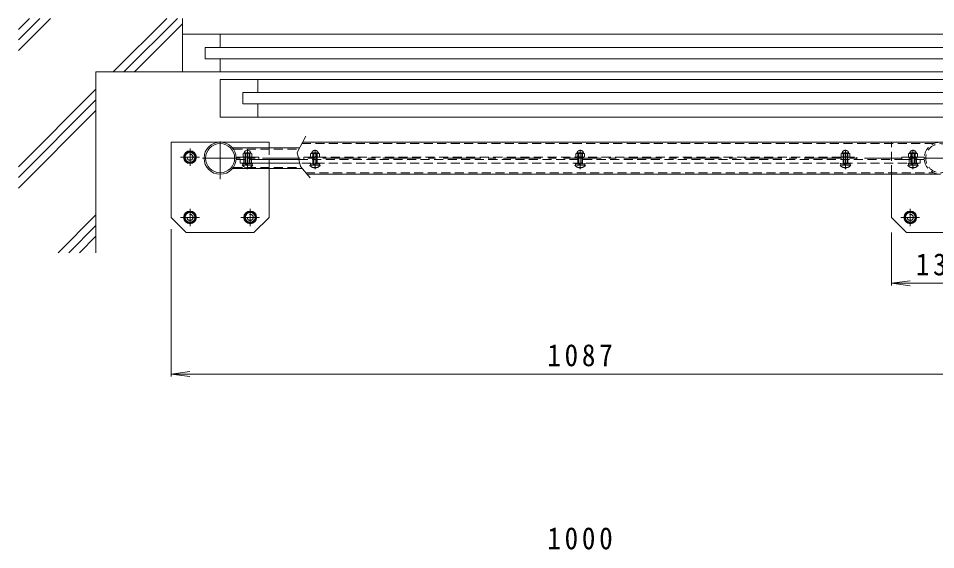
# Model space of a CAD drawing. Units: millimetres at full size, sheet at 1:10. Extents: x -952 to 1844, y -1369 to 1156.
# Drawn here: x -929 to 291, y 450 to 1156 of the extents above; entities that cross this region are included whole.
import ezdxf

# ---------------------------------------------------------------- set-up
doc = ezdxf.new("R2010")
doc.units = ezdxf.units.MM
doc.header["$LTSCALE"] = 10
doc.linetypes.add('CHAIN1', pattern=[8, 5, -1, 1, -1])
doc.linetypes.add('DASHED1', pattern=[1.8, 1.2, -0.6])
for name, color, linetype, lineweight in [('0-0_通り芯', 4, 'Continuous', 9), ('0-1_躯体', 3, 'CHAIN1', 9), ('0-2_仕上', 6, 'Continuous', 5), ('0-4_その他', 7, 'Continuous', 9), ('0-9', 2, 'Continuous', 9), ('0-A', 2, 'Continuous', 9), ('0-B', 2, 'Continuous', 9), ('0-E', 7, 'Continuous', 9), ('0-F', 7, 'Continuous', 9)]:
    doc.layers.add(name, color=color, linetype=linetype, lineweight=lineweight)
doc.styles.add('ＭＳ ゴシック', font='')
doc.styles.get('ＭＳ ゴシック').set_extended_font_data('MS Gothic')

msp = doc.modelspace()

# ---------------------------------------------------------------- linework, layer by layer
at = {"layer": '0-0_通り芯', "linetype": 'CHAIN1'}
for p, q in [((-660.43, 942.18), (-660.43, 1000.75)), ((-700.43, 982.72), (-700.43, 959.72)), ((-687.93, 971.22), (-712.94, 971.22)), ((-683.93, 969.87), (320.66, 969.87)), ((-700.43, 902.72), (-700.43, 879.72)), ((-620.43, 902.72), (-620.43, 879.72)), ((256.87, 902.72), (256.87, 879.72)), ((-687.93, 891.22), (-712.94, 891.22)), ((-607.93, 891.22), (-632.94, 891.22)), ((269.37, 891.22), (244.36, 891.22))]:
    msp.add_line(p, q, dxfattribs=at)
at = {"layer": '0-0_通り芯'}
for p, q in [((-725.43, 891.22), (-725.43, 991.22)), ((-595.43, 991.22), (-725.43, 991.22)), ((-595.43, 983.47), (-595.43, 991.22)), ((-550.76, 991.22), (361.87, 991.22)), ((-643.97, 983.47), (-554.99, 983.47)), ((-643.97, 956.27), (-551.39, 956.27)), ((-595.43, 891.22), (-595.43, 956.27)), ((-544.65, 948.52), (296.87, 948.52)), ((231.87, 891.22), (231.87, 948.52)), ((-725.43, 891.22), (-705.43, 871.22)), ((-615.43, 871.22), (-595.43, 891.22)), ((251.87, 871.22), (231.87, 891.22)), ((-615.43, 871.22), (-705.43, 871.22)), ((251.87, 871.22), (341.87, 871.22))]:
    msp.add_line(p, q, dxfattribs=at)
at = {"layer": '0-0_通り芯', "linetype": 'DASHED1'}
for p, q in [((-551.85, 989.22), (287.85, 989.22)), ((231.87, 948.52), (231.87, 991.22)), ((-642.84, 981.97), (-555.8, 981.97)), ((-595.43, 956.27), (-595.43, 983.47)), ((-642.84, 957.77), (-552.69, 957.77)), ((-546.39, 950.52), (287.85, 950.52))]:
    msp.add_line(p, q, dxfattribs=at)
at = {"layer": '0-0_通り芯'}
for radius in [21.35, 19.35]:
    msp.add_circle((-660.43, 969.87), radius, dxfattribs=at)
at = {"layer": '0-0_通り芯', "linetype": 'DASHED1'}
msp.add_circle((296.87, 969.87), 19.35, dxfattribs=at)
msp.add_arc((296.87, 969.87), 21.35, 90, 270, dxfattribs=at)
at = {"layer": '0-1_躯体'}
for p, q in [((-624.08, 955.53), (-624.08, 981.21)), ((-534.28, 955.53), (-534.28, 981.21)), ((-181.78, 955.53), (-181.78, 981.21)), ((170.72, 955.53), (170.72, 981.21)), ((260.52, 955.53), (260.52, 981.21))]:
    msp.add_line(p, q, dxfattribs=at)
at = {"layer": '0-1_躯体', "linetype": 'Continuous'}
for p, q in [((-639.08, 968.37), (-627.08, 968.37)), ((-629.08, 968.37), (-629.08, 971.37)), ((-621.08, 968.37), (-609.08, 968.37)), ((-619.08, 968.37), (-619.08, 971.37)), ((-609.08, 968.37), (-609.08, 971.37))]:
    msp.add_line(p, q, dxfattribs=at)
at = {"layer": '0-1_躯体', "linetype": 'DASHED1'}
for p, q in [((-549.28, 968.37), (-549.28, 971.37)), ((-549.28, 971.37), (185.72, 971.37)), ((185.72, 968.37), (185.72, 971.37)), ((245.52, 968.37), (245.52, 971.37)), ((257.52, 968.37), (245.52, 968.37)), ((255.52, 968.37), (255.52, 971.37)), ((275.52, 968.37), (263.52, 968.37)), ((265.52, 968.37), (265.52, 971.37))]:
    msp.add_line(p, q, dxfattribs=at)
at = {"layer": '0-1_躯体', "linetype": 'Continuous'}
msp.add_lwpolyline([(-639.08, 968.37), (-639.08, 971.37), (-609.08, 971.37)], dxfattribs=at)
at = {"layer": '0-1_躯体', "linetype": 'DASHED1'}
msp.add_lwpolyline([(275.52, 968.37), (275.52, 971.37), (245.52, 971.37)], dxfattribs=at)
at = {"layer": '0-2_仕上'}
for p, q in [((-633.78, 963.37), (-633.78, 968.37)), ((-633.78, 963.37), (-554.73, 963.37)), ((-628.78, 963.37), (-628.78, 968.37)), ((-618.78, 963.37), (-618.78, 968.37)), ((-609.08, 968.37), (-555.94, 968.37))]:
    msp.add_line(p, q, dxfattribs=at)
at = {"layer": '0-2_仕上', "linetype": 'DASHED1'}
for p, q in [((-555.94, 968.37), (245.52, 968.37)), ((270.22, 963.37), (-554.73, 963.37)), ((255.22, 963.37), (255.22, 968.37)), ((265.22, 963.37), (265.22, 968.37)), ((270.22, 963.37), (270.22, 968.37))]:
    msp.add_line(p, q, dxfattribs=at)
at = {"layer": '0-4_その他'}
for p, q in [((-725.43, 680.14), (-725.43, 875.81)), ((231.87, 800.8), (231.87, 871.22)), ((231.87, 803.8), (256.65, 807.06)), ((231.87, 803.8), (361.87, 803.8)), ((231.87, 803.8), (256.65, 800.54)), ((-725.43, 683.14), (-700.65, 686.4)), ((-725.43, 683.14), (-700.65, 679.88)), ((-725.43, 683.14), (361.87, 683.14))]:
    msp.add_line(p, q, dxfattribs=at)
at = {"layer": '0-9'}
for centre, radius in [((-700.43, 971.22), 8.5), ((-700.43, 971.22), 7.7), ((-700.43, 891.22), 8.5), ((-700.43, 891.22), 7.7), ((-620.43, 891.22), 8.5), ((-620.43, 891.22), 7.7), ((256.87, 891.22), 8.5), ((256.87, 891.22), 7.7)]:
    msp.add_circle(centre, radius, dxfattribs=at)
at = {"layer": '0-A'}
for p, q in [((-628.58, 976.52), (-629.86, 975.79)), ((-629.86, 975.79), (-629.86, 971.94)), ((-628.85, 976.37), (-619.31, 976.37)), ((-628.33, 976.96), (-628.33, 977.34)), ((-626.97, 975.79), (-626.97, 971.94)), ((-621.2, 975.79), (-621.2, 971.94)), ((-619.83, 977.34), (-619.83, 976.96)), ((-619.58, 976.52), (-618.31, 975.79)), ((-618.31, 975.79), (-618.31, 971.94)), ((-628.85, 971.37), (-629.86, 971.94)), ((-627.08, 963.37), (-627.08, 971.37)), ((-626.21, 963.37), (-626.21, 971.37)), ((-621.95, 963.37), (-621.95, 971.37)), ((-621.08, 963.37), (-621.08, 971.37)), ((-619.31, 971.37), (-618.31, 971.94)), ((-617.58, 962.37), (-617.58, 963.37)), ((-631.08, 960.87), (-631.08, 960.45)), ((-617.08, 960.87), (-631.08, 960.87)), ((-630.18, 960.87), (-630.18, 962.37)), ((-626.08, 960.87), (-626.08, 962.37)), ((-625.08, 960.87), (-625.08, 962.37)), ((-623.6, 957.8), (-624.56, 957.8)), ((-624.56, 957.18), (-624.56, 957.8)), ((-623.6, 957.18), (-623.6, 957.8)), ((-617.98, 960.87), (-617.98, 962.37))]:
    msp.add_line(p, q, dxfattribs=at)
at = {"layer": '0-A', "linetype": 'DASHED1'}
for p, q in [((-621.08, 976.87), (-627.08, 976.87)), ((-627.08, 971.37), (-627.08, 976.87)), ((-626.21, 971.37), (-626.21, 976.87)), ((-621.95, 971.37), (-621.95, 976.87)), ((-621.08, 971.37), (-621.08, 976.87)), ((-538.78, 976.52), (-540.06, 975.79)), ((-540.06, 975.79), (-540.06, 971.94)), ((-539.05, 976.37), (-529.51, 976.37)), ((-538.53, 976.96), (-538.53, 977.34)), ((-531.28, 976.87), (-537.28, 976.87)), ((-537.28, 963.37), (-537.28, 976.87)), ((-537.17, 975.79), (-537.17, 971.94)), ((-536.41, 963.37), (-536.41, 976.87)), ((-532.15, 963.37), (-532.15, 976.87)), ((-531.4, 975.79), (-531.4, 971.94)), ((-531.28, 963.37), (-531.28, 976.87)), ((-530.03, 977.34), (-530.03, 976.96)), ((-529.78, 976.52), (-528.51, 975.79)), ((-528.51, 975.79), (-528.51, 971.94)), ((-186.28, 976.52), (-187.56, 975.79)), ((-187.56, 975.79), (-187.56, 971.94)), ((-186.55, 976.37), (-177.01, 976.37)), ((-186.03, 976.96), (-186.03, 977.34)), ((-178.78, 976.87), (-184.78, 976.87)), ((-184.78, 963.37), (-184.78, 976.87)), ((-184.67, 975.79), (-184.67, 971.94)), ((-183.91, 963.37), (-183.91, 976.87)), ((-179.65, 963.37), (-179.65, 976.87)), ((-178.9, 975.79), (-178.9, 971.94)), ((-178.78, 963.37), (-178.78, 976.87)), ((-177.53, 977.34), (-177.53, 976.96)), ((-177.28, 976.52), (-176.01, 975.79)), ((-176.01, 975.79), (-176.01, 971.94)), ((166.22, 976.52), (164.94, 975.79)), ((164.94, 975.79), (164.94, 971.94)), ((165.95, 976.37), (175.49, 976.37)), ((166.47, 976.96), (166.47, 977.34)), ((173.72, 976.87), (167.72, 976.87)), ((167.72, 963.37), (167.72, 976.87)), ((167.83, 975.79), (167.83, 971.94)), ((168.59, 963.37), (168.59, 976.87)), ((172.85, 963.37), (172.85, 976.87)), ((173.6, 975.79), (173.6, 971.94)), ((173.72, 963.37), (173.72, 976.87)), ((174.97, 977.34), (174.97, 976.96)), ((175.22, 976.52), (176.49, 975.79)), ((176.49, 975.79), (176.49, 971.94)), ((256.02, 976.52), (254.74, 975.79)), ((254.74, 975.79), (254.74, 971.94)), ((255.75, 976.37), (265.29, 976.37)), ((256.27, 976.96), (256.27, 977.34)), ((263.52, 976.87), (257.52, 976.87)), ((257.52, 963.37), (257.52, 976.87)), ((257.63, 975.79), (257.63, 971.94)), ((258.39, 963.37), (258.39, 976.87)), ((262.65, 963.37), (262.65, 976.87)), ((263.4, 975.79), (263.4, 971.94)), ((263.52, 963.37), (263.52, 976.87)), ((264.77, 977.34), (264.77, 976.96)), ((265.02, 976.52), (266.29, 975.79)), ((266.29, 975.79), (266.29, 971.94)), ((-539.05, 971.37), (-540.06, 971.94)), ((-529.51, 971.37), (-528.51, 971.94)), ((-527.78, 962.37), (-527.78, 963.37)), ((-186.55, 971.37), (-187.56, 971.94)), ((-177.01, 971.37), (-176.01, 971.94)), ((-175.28, 962.37), (-175.28, 963.37)), ((165.95, 971.37), (164.94, 971.94)), ((175.49, 971.37), (176.49, 971.94)), ((177.22, 962.37), (177.22, 963.37)), ((255.75, 971.37), (254.74, 971.94)), ((265.29, 971.37), (266.29, 971.94)), ((267.02, 962.37), (267.02, 963.37)), ((-541.28, 960.87), (-541.28, 960.45)), ((-527.28, 960.87), (-541.28, 960.87)), ((-540.38, 960.87), (-540.38, 962.37)), ((-536.28, 960.87), (-536.28, 962.37)), ((-535.28, 960.87), (-535.28, 962.37)), ((-533.8, 957.8), (-534.76, 957.8)), ((-534.76, 957.18), (-534.76, 957.8)), ((-533.8, 957.18), (-533.8, 957.8)), ((-528.18, 960.87), (-528.18, 962.37)), ((-188.78, 960.87), (-188.78, 960.45)), ((-174.78, 960.87), (-188.78, 960.87)), ((-187.88, 960.87), (-187.88, 962.37)), ((-183.78, 960.87), (-183.78, 962.37)), ((-182.78, 960.87), (-182.78, 962.37)), ((-181.3, 957.8), (-182.26, 957.8)), ((-182.26, 957.18), (-182.26, 957.8)), ((-181.3, 957.18), (-181.3, 957.8)), ((-175.68, 960.87), (-175.68, 962.37)), ((163.72, 960.87), (163.72, 960.45)), ((177.72, 960.87), (163.72, 960.87)), ((164.62, 960.87), (164.62, 962.37)), ((168.72, 960.87), (168.72, 962.37)), ((169.72, 960.87), (169.72, 962.37)), ((171.2, 957.8), (170.24, 957.8)), ((170.24, 957.18), (170.24, 957.8)), ((171.2, 957.18), (171.2, 957.8)), ((176.82, 960.87), (176.82, 962.37)), ((253.52, 960.87), (253.52, 960.45)), ((267.52, 960.87), (253.52, 960.87)), ((254.42, 960.87), (254.42, 962.37)), ((258.52, 960.87), (258.52, 962.37)), ((259.52, 960.87), (259.52, 962.37)), ((261, 957.8), (260.04, 957.8)), ((260.04, 957.18), (260.04, 957.8)), ((261, 957.18), (261, 957.8)), ((266.62, 960.87), (266.62, 962.37))]:
    msp.add_line(p, q, dxfattribs=at)
at = {"layer": '0-A'}
for points in [[(-617.58, 962.37), (-630.58, 962.37), (-630.58, 963.37)], [(-617.08, 960.87), (-617.08, 960.45), (-631.08, 960.45)]]:
    msp.add_lwpolyline(points, dxfattribs=at)
at = {"layer": '0-A', "linetype": 'DASHED1'}
for points in [[(-527.78, 962.37), (-540.78, 962.37), (-540.78, 963.37)], [(-175.28, 962.37), (-188.28, 962.37), (-188.28, 963.37)], [(177.22, 962.37), (164.22, 962.37), (164.22, 963.37)], [(267.02, 962.37), (254.02, 962.37), (254.02, 963.37)], [(-527.28, 960.87), (-527.28, 960.45), (-541.28, 960.45)], [(-174.78, 960.87), (-174.78, 960.45), (-188.78, 960.45)], [(177.72, 960.87), (177.72, 960.45), (163.72, 960.45)], [(267.52, 960.87), (267.52, 960.45), (253.52, 960.45)]]:
    msp.add_lwpolyline(points, dxfattribs=at)
at = {"layer": '0-A'}
for centre, radius, start, end in [((-628.85, 973.01), 3.36, 55.84544, 90), ((-628.83, 976.96), 0.5, 300.0011, 0), ((-624.08, 975.87), 4.5, 19.18785, 160.81424), ((-624.08, 968.88), 7.49, 67.32349, 112.67651), ((-619.31, 973.01), 3.36, 90, 124.15456), ((-619.33, 976.96), 0.5, 180, 239.9989), ((-628.85, 974.72), 3.36, 270, 304.15456), ((-624.08, 978.85), 7.49, 247.32349, 292.67651), ((-619.31, 974.72), 3.36, 235.84544, 270), ((-624.08, 966.27), 9.1, 219.71515, 266.98228), ((-624.08, 966.27), 9.1, 273.01741, 320.28485)]:
    msp.add_arc(centre, radius, start, end, dxfattribs=at)
at = {"layer": '0-A', "linetype": 'DASHED1'}
for centre, radius, start, end in [((-539.05, 973.01), 3.36, 55.84544, 90), ((-539.03, 976.96), 0.5, 300.0011, 0), ((-534.28, 975.87), 4.5, 19.18785, 160.81424), ((-534.28, 968.88), 7.49, 67.32349, 112.67651), ((-529.51, 973.01), 3.36, 90, 124.15456), ((-529.53, 976.96), 0.5, 180, 239.9989), ((-186.55, 973.01), 3.36, 55.84544, 90), ((-186.53, 976.96), 0.5, 300.0011, 0), ((-181.78, 975.87), 4.5, 19.18785, 160.81424), ((-181.78, 968.88), 7.49, 67.32349, 112.67651), ((-177.01, 973.01), 3.36, 90, 124.15456), ((-177.03, 976.96), 0.5, 180, 239.9989), ((165.95, 973.01), 3.36, 55.84544, 90), ((165.97, 976.96), 0.5, 300.0011, 0), ((170.72, 975.87), 4.5, 19.18785, 160.81424), ((170.72, 968.88), 7.49, 67.32349, 112.67651), ((175.49, 973.01), 3.36, 90, 124.15456), ((175.47, 976.96), 0.5, 180, 239.9989), ((255.75, 973.01), 3.36, 55.84544, 90), ((255.77, 976.96), 0.5, 300.0011, 0), ((260.52, 975.87), 4.5, 19.18785, 160.81424), ((260.52, 968.88), 7.49, 67.32349, 112.67651), ((265.29, 973.01), 3.36, 90, 124.15456), ((265.27, 976.96), 0.5, 180, 239.9989), ((-539.05, 974.72), 3.36, 270, 304.15456), ((-534.28, 978.85), 7.49, 247.32349, 292.67651), ((-529.51, 974.72), 3.36, 235.84544, 270), ((-186.55, 974.72), 3.36, 270, 304.15456), ((-181.78, 978.85), 7.49, 247.32349, 292.67651), ((-177.01, 974.72), 3.36, 235.84544, 270), ((165.95, 974.72), 3.36, 270, 304.15456), ((170.72, 978.85), 7.49, 247.32349, 292.67651), ((175.49, 974.72), 3.36, 235.84544, 270), ((255.75, 974.72), 3.36, 270, 304.15456), ((260.52, 978.85), 7.49, 247.32349, 292.67651), ((265.29, 974.72), 3.36, 235.84544, 270), ((-534.28, 966.27), 9.1, 219.71515, 266.98228), ((-534.28, 966.27), 9.1, 273.01741, 320.28485), ((-181.78, 966.27), 9.1, 219.71515, 266.98228), ((-181.78, 966.27), 9.1, 273.01741, 320.28485), ((170.72, 966.27), 9.1, 219.71515, 266.98228), ((170.72, 966.27), 9.1, 273.01741, 320.28485), ((260.52, 966.27), 9.1, 219.71515, 266.98228), ((260.52, 966.27), 9.1, 273.01741, 320.28485)]:
    msp.add_arc(centre, radius, start, end, dxfattribs=at)
at = {"layer": '0-B'}
msp.add_line((-696.68, 977.72), (-704.19, 977.72), dxfattribs=at)
for points in [[(-704.19, 977.72), (-707.94, 971.22), (-704.19, 964.72), (-696.68, 964.72)], [(-696.68, 964.72), (-692.93, 971.22), (-696.68, 977.72)]]:
    msp.add_lwpolyline(points, dxfattribs=at)
for points in [[(-696.68, 884.72), (-692.93, 891.22), (-696.68, 897.72), (-704.19, 897.72), (-707.94, 891.22), (-704.19, 884.72)], [(-616.68, 884.72), (-612.93, 891.22), (-616.68, 897.72), (-624.19, 897.72), (-627.94, 891.22), (-624.19, 884.72)], [(260.62, 884.72), (264.37, 891.22), (260.62, 897.72), (253.11, 897.72), (249.36, 891.22), (253.11, 884.72)]]:
    msp.add_lwpolyline(points, close=True, dxfattribs=at)
for centre in [(-700.43, 971.22), (-700.43, 891.22), (-620.43, 891.22), (256.87, 891.22)]:
    msp.add_circle(centre, 6.5, dxfattribs=at)
at = {"layer": '0-B', "linetype": 'DASHED1'}
for centre in [(-700.43, 971.22), (-700.43, 891.22), (-620.43, 891.22), (256.87, 891.22)]:
    msp.add_circle(centre, 4, dxfattribs=at)
at = {"layer": '0-E'}
for p, q in [((-885.7, 1155.66), (-928.59, 1112.77)), ((-899.84, 1155.66), (-928.59, 1126.92)), ((-913.98, 1155.66), (-928.59, 1141.06)), ((-731.33, 1155.66), (-802.38, 1084.61)), ((-717.18, 1155.66), (-788.24, 1084.61)), ((-710.43, 1148.27), (-774.1, 1084.61)), ((-710.43, 1084.61), (-710.43, 1155.66)), ((361.87, 1134.61), (-710.43, 1134.61)), ((-660.43, 1117.11), (-660.43, 1134.61)), ((-680.43, 1102.11), (-680.43, 1117.11)), ((-680.43, 1117.11), (331.87, 1117.11)), ((-680.43, 1102.11), (331.87, 1102.11)), ((-660.43, 1084.61), (-660.43, 1102.11)), ((-825.43, 844.15), (-825.43, 1084.61)), ((361.87, 1084.61), (-825.43, 1084.61)), ((-660.43, 1024.61), (-660.43, 1074.61)), ((361.87, 1074.61), (-660.43, 1074.61)), ((-610.43, 1057.11), (-610.43, 1074.61)), ((-825.43, 1061.56), (-928.59, 958.4)), ((-630.43, 1042.11), (-630.43, 1057.11)), ((-630.43, 1057.11), (331.87, 1057.11)), ((-825.43, 1047.41), (-928.59, 944.26)), ((-630.43, 1042.11), (331.87, 1042.11)), ((-610.43, 1024.61), (-610.43, 1042.11)), ((-825.43, 1033.27), (-928.59, 930.12)), ((361.87, 1024.61), (-660.43, 1024.61)), ((-825.43, 894.49), (-875.77, 844.15)), ((-825.43, 880.35), (-861.63, 844.15)), ((-825.43, 866.21), (-847.49, 844.15))]:
    msp.add_line(p, q, dxfattribs=at)
at = {"layer": '0-F'}
msp.add_lwpolyline([(-546.53, 998.96), (-558.17, 977.62), (-553.65, 958.87), (-540.71, 943.99)], dxfattribs=at)

# ---------------------------------------------------------------- texts
at = {"layer": '0-4_その他', "color": 2, "char_height": 29.33, "attachment_point": 7, "style": 'ＭＳ ゴシック'}
for s, insert in [('\\T1.27;\\W0.9;130', (264.37, 813.8)), ('\\T1.28;\\W0.9;1087', (-225.53, 693.14)), ('\\T1.28;\\W0.9;1000', (-225.53, 449.94))]:
    msp.add_mtext(s, dxfattribs=dict(at, insert=insert))

doc.saveas('drawing.dxf')
